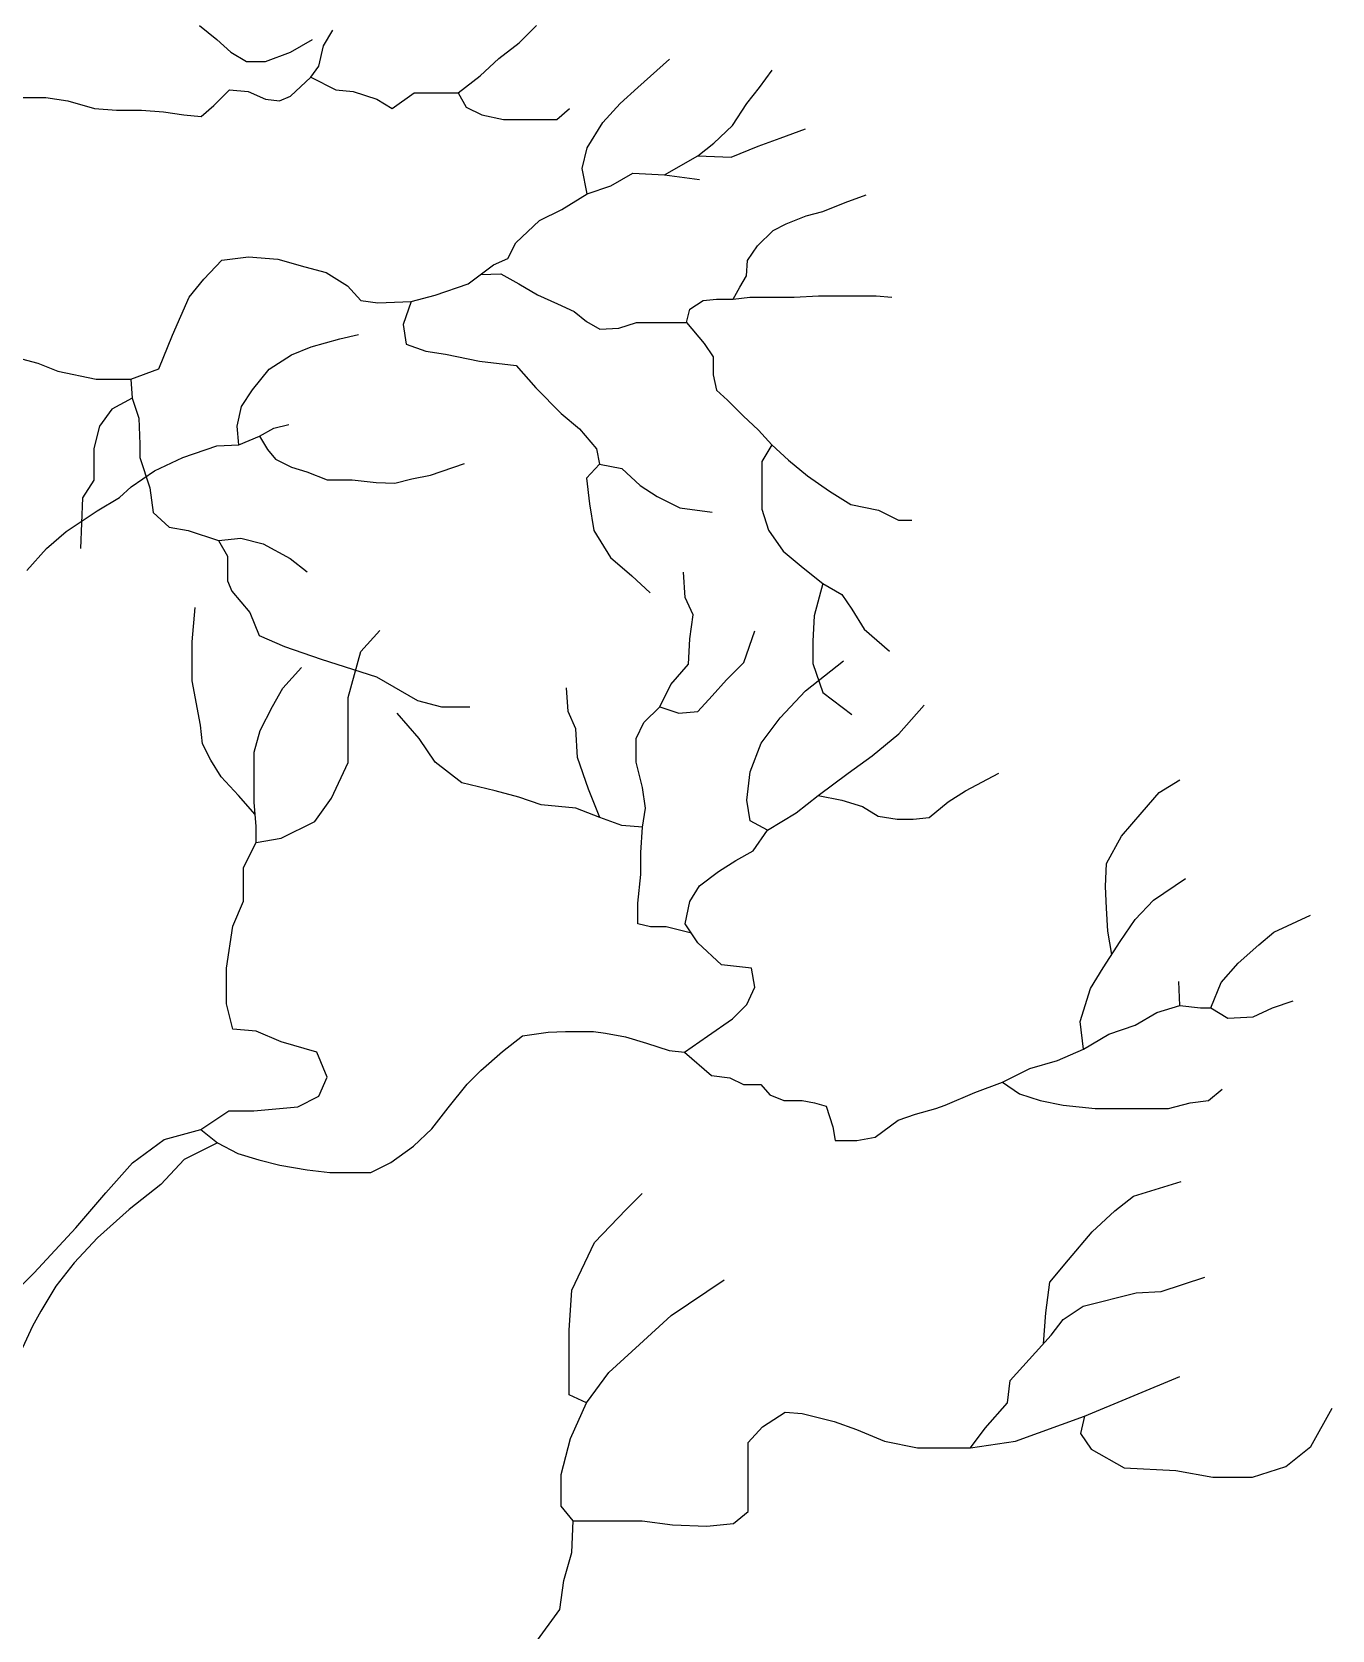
# Model space of a CAD drawing. Header units: millimetres. Extents: x -8050 to 7892, y -21 to 20150.
# Drawn here: x 3190 to 5681, y 14703 to 17764 of the extents above; entities that cross this region are included whole.
import ezdxf

# ---------------------------------------------------------------- set-up
doc = ezdxf.new("R2010")
doc.units = ezdxf.units.MM
doc.layers.add('ceco.net 158', color=7, linetype='Continuous')

msp = doc.modelspace()

# ---------------------------------------------------------------- linework, layer by layer
at = {"layer": 'ceco.net 158'}
for p, q in [((3511.5, 17776.7), (3544.5, 17749.7)), ((3748.7, 17737.7), (3766.7, 17767.7)), ((4124.1, 17743.7), (4157.1, 17776.7)), ((3544.5, 17749.7), (3571.5, 17725.6)), ((3571.5, 17725.6), (3601.6, 17707.6)), ((3637.6, 17707.6), (3685.6, 17725.6)), ((3685.6, 17725.6), (3727.7, 17749.7)), ((3739.7, 17698.6), (3748.7, 17737.7)), ((4085, 17713.6), (4124.1, 17743.7)), ((3601.6, 17707.6), (3637.6, 17707.6)), ((3724.7, 17677.6), (3739.7, 17698.6)), ((4049, 17680.6), (4085, 17713.6)), ((4350.9, 17657.8), (4411.6, 17712.4)), ((3685.6, 17641.6), (3724.7, 17677.6)), ((3724.7, 17677.6), (3772.7, 17653.6)), ((4006.9, 17647.6), (4049, 17680.6)), ((4584.5, 17657.8), (4608.8, 17691.2)), ((3154.1, 17638.6), (3217.2, 17638.6)), ((3217.2, 17638.6), (3259.2, 17632.6)), ((3259.2, 17632.6), (3310.3, 17617.6)), ((3538.5, 17623.6), (3568.5, 17653.6)), ((3568.5, 17653.6), (3604.6, 17650.6)), ((3604.6, 17650.6), (3637.6, 17635.6)), ((3637.6, 17635.6), (3664.6, 17632.6)), ((3664.6, 17632.6), (3685.6, 17641.6)), ((3685.6, 17641.6), (3685.6, 17641.6)), ((3772.7, 17653.6), (3805.8, 17650.6)), ((3805.8, 17650.6), (3805.8, 17650.6)), ((3805.8, 17650.6), (3850.8, 17635.6)), ((3850.8, 17635.6), (3880.8, 17617.6)), ((3880.8, 17617.6), (3922.9, 17647.6)), ((3922.9, 17647.6), (3961.9, 17647.6)), ((3961.9, 17647.6), (4006.9, 17647.6)), ((4006.9, 17647.6), (4022, 17620.6)), ((4317.5, 17627.5), (4350.9, 17657.8)), ((4560.2, 17627.5), (4584.5, 17657.8)), ((3310.3, 17617.6), (3352.3, 17614.6)), ((3352.3, 17614.6), (3400.4, 17614.6)), ((3400.4, 17614.6), (3442.4, 17611.6)), ((3442.4, 17611.6), (3481.5, 17605.6)), ((3481.5, 17605.6), (3514.5, 17602.6)), ((3514.5, 17602.6), (3538.5, 17623.6)), ((4022, 17620.6), (4052, 17605.6)), ((4052, 17605.6), (4094, 17596.6)), ((4196.1, 17596.6), (4220.2, 17617.6)), ((4284.2, 17591.1), (4317.5, 17627.5)), ((4532.9, 17585), (4560.2, 17627.5)), ((4094, 17596.6), (4136.1, 17596.6)), ((4136.1, 17596.6), (4175.1, 17596.6)), ((4175.1, 17596.6), (4196.1, 17596.6)), ((4253.8, 17542.5), (4284.2, 17591.1)), ((4496.5, 17551.6), (4532.9, 17585)), ((4623.9, 17560.7), (4672.5, 17578.9)), ((4244.7, 17503.1), (4253.8, 17542.5)), ((4466.2, 17527.4), (4496.5, 17551.6)), ((4529.9, 17524.3), (4581.5, 17545.6)), ((4581.5, 17545.6), (4623.9, 17560.7)), ((4402.5, 17491), (4466.2, 17527.4)), ((4466.2, 17527.4), (4529.9, 17524.3)), ((4253.8, 17454.6), (4244.7, 17503.1)), ((4299.3, 17469.7), (4341.8, 17494)), ((4341.8, 17494), (4402.5, 17491)), ((4341.8, 17494), (4402.5, 17491)), ((4402.5, 17491), (4469.2, 17481.9)), ((4205.3, 17424.2), (4253.8, 17454.6)), ((4253.8, 17454.6), (4299.3, 17469.7)), ((4748.5, 17437.5), (4788.9, 17452.4)), ((4162.8, 17403), (4205.3, 17424.2)), ((4674, 17411.9), (4705.9, 17420.4)), ((4705.9, 17420.4), (4748.5, 17437.5)), ((4117.3, 17360.5), (4162.8, 17403)), ((4610.2, 17384.3), (4635.7, 17397.1)), ((4635.7, 17397.1), (4674, 17411.9)), ((4102.1, 17330.2), (4117.3, 17360.5)), ((4580.4, 17354.5), (4610.2, 17384.3)), ((3519.5, 17290.8), (3553.9, 17327.4)), ((3553.9, 17327.4), (3605.5, 17333.8)), ((3605.5, 17333.8), (3661.4, 17329.5)), ((3661.4, 17329.5), (3713, 17314.5)), ((4074.8, 17318.1), (4102.1, 17330.2)), ((4559.2, 17297.1), (4561.3, 17326.9)), ((4561.3, 17326.9), (4580.4, 17354.5)), ((3713, 17314.5), (3753.8, 17303.7)), ((3753.8, 17303.7), (3794.6, 17277.9)), ((4026.3, 17281.7), (4074.8, 17318.1)), ((4050.6, 17299.9), (4089, 17301.3)), ((4089, 17301.3), (4123.1, 17282.2)), ((4546.4, 17275.8), (4559.2, 17297.1)), ((3491.6, 17256.4), (3519.5, 17290.8)), ((3794.6, 17277.9), (3820.4, 17250)), ((3962.6, 17260.5), (4026.3, 17281.7)), ((4123.1, 17282.2), (4159.2, 17260.9)), ((4533.6, 17252.4), (4546.4, 17275.8)), ((3459.4, 17183.4), (3491.6, 17256.4)), ((3820.4, 17250), (3852.7, 17245.7)), ((3852.7, 17245.7), (3917.1, 17247.9)), ((3917.1, 17247.9), (3901.6, 17204.2)), ((3917.1, 17247.9), (3962.6, 17260.5)), ((4159.2, 17260.9), (4197.5, 17243.9)), ((4197.5, 17243.9), (4229.4, 17229)), ((4444.3, 17207.8), (4450.7, 17233.3)), ((4450.7, 17233.3), (4476.2, 17250.3)), ((4476.2, 17250.3), (4501.7, 17252.4)), ((4501.7, 17252.4), (4533.6, 17252.4)), ((4533.6, 17252.4), (4565.5, 17256.7)), ((4565.5, 17256.7), (4597.4, 17256.7)), ((4597.4, 17256.7), (4650.6, 17256.7)), ((4650.6, 17256.7), (4697.4, 17258.8)), ((4697.4, 17258.8), (4750.6, 17258.8)), ((4750.6, 17258.8), (4808.1, 17258.8)), ((4808.1, 17258.8), (4837.8, 17256.7)), ((3901.6, 17204.2), (3907, 17166.3)), ((4229.4, 17229), (4252.8, 17209.9)), ((4252.8, 17209.9), (4278.4, 17195)), ((4314.5, 17197.1), (4348.6, 17207.8)), ((4348.6, 17207.8), (4386.8, 17207.8)), ((4386.8, 17207.8), (4414.5, 17207.8)), ((4414.5, 17207.8), (4444.3, 17207.8)), ((4444.3, 17207.8), (4478.3, 17167.4)), ((3433.6, 17118.9), (3459.4, 17183.4)), ((3725.4, 17161.2), (3780, 17176.5)), ((3780, 17176.5), (3815.9, 17185.1)), ((4278.4, 17195), (4314.5, 17197.1)), ((3139.1, 17146.9), (3201.4, 17129.7)), ((3645.1, 17118.5), (3687.8, 17145.8)), ((3687.8, 17145.8), (3725.4, 17161.2)), ((3907, 17166.3), (3944.8, 17152.8)), ((3944.8, 17152.8), (3982.7, 17147.4)), ((3982.7, 17147.4), (4047.6, 17133.9)), ((4478.3, 17167.4), (4495.3, 17141.8)), ((4495.3, 17141.8), (4495.3, 17107.8)), ((3201.4, 17129.7), (3240.1, 17114.6)), ((3240.1, 17114.6), (3313.2, 17099.6)), ((3379.8, 17099.6), (3433.6, 17118.9)), ((3612.6, 17079.2), (3645.1, 17118.5)), ((4047.6, 17133.9), (4117.9, 17125.8)), ((4117.9, 17125.8), (4155.8, 17082.5)), ((3313.2, 17099.6), (3379.8, 17099.6)), ((3379.8, 17099.6), (3382, 17063.1)), ((4155.8, 17082.5), (4204.5, 17033.8)), ((4495.3, 17107.8), (4501.7, 17078)), ((3382, 17063.1), (3343.3, 17041.6)), ((3382, 17063.1), (3394.9, 17024.4)), ((3592.1, 17046.7), (3612.6, 17079.2)), ((4501.7, 17078), (4523, 17058.9)), ((4523, 17058.9), (4552.8, 17029.1)), ((3343.3, 17041.6), (3319.7, 17009.3)), ((3394.9, 17024.4), (3397, 16975)), ((3583.6, 17009.2), (3592.1, 17046.7)), ((4204.5, 17033.8), (4239.6, 17004.1)), ((4552.8, 17029.1), (4582.6, 17001.5)), ((3319.7, 17009.3), (3308.9, 16966.4)), ((3587, 16973.3), (3583.6, 17009.2)), ((3587, 16973.3), (3626.3, 16990.4)), ((3626.3, 16990.4), (3653.6, 17005.8)), ((3626.3, 16990.4), (3641.7, 16964.8)), ((3653.6, 17005.8), (3682.7, 17012.6)), ((4239.6, 17004.1), (4272.1, 16966.2)), ((4582.6, 17001.5), (4608.1, 16973.8)), ((3308.9, 16966.4), (3308.9, 16906.2)), ((3397, 16975), (3397, 16949.2)), ((3479.4, 16949.4), (3544.3, 16971.6)), ((3544.3, 16971.6), (3587, 16973.3)), ((3641.7, 16964.8), (3657.1, 16946)), ((4272.1, 16966.2), (4277.5, 16936.5)), ((4608.1, 16973.8), (4588.9, 16941.9)), ((4608.1, 16973.8), (4640, 16944)), ((3397, 16949.2), (3416.4, 16891.2)), ((3424.8, 16923.8), (3479.4, 16949.4)), ((3657.1, 16946), (3687.8, 16930.6)), ((3687.8, 16930.6), (3716.8, 16922.1)), ((3954.2, 16915.3), (4019.1, 16937.5)), ((4277.5, 16936.5), (4253.1, 16909.5)), ((4277.5, 16936.5), (4320.7, 16928.4)), ((4320.7, 16928.4), (4355.9, 16895.9)), ((4588.9, 16941.9), (4588.9, 16886.6)), ((4640, 16944), (4676.2, 16914.3)), ((3308.9, 16906.2), (3287.4, 16871.8)), ((3380.4, 16893.1), (3424.8, 16923.8)), ((3716.8, 16922.1), (3756.1, 16906.7)), ((3756.1, 16906.7), (3803.9, 16906.7)), ((3803.9, 16906.7), (3850, 16901.6)), ((3850, 16901.6), (3885.9, 16899.9)), ((3885.9, 16899.9), (3918.4, 16908.4)), ((3918.4, 16908.4), (3954.2, 16915.3)), ((4253.1, 16909.5), (4258.5, 16860.8)), ((4676.2, 16914.3), (4718.7, 16884.5)), ((3287.4, 16871.8), (3283.1, 16775.1)), ((3315.5, 16847), (3358.2, 16872.6)), ((3358.2, 16872.6), (3380.4, 16893.1)), ((3416.4, 16891.2), (3422.8, 16843.9)), ((4355.9, 16895.9), (4388.4, 16874.3)), ((4388.4, 16874.3), (4431.6, 16852.7)), ((4588.9, 16886.6), (4588.9, 16850.5)), ((4718.7, 16884.5), (4759.1, 16859)), ((3255.7, 16807.7), (3315.5, 16847)), ((3422.8, 16843.9), (3452.9, 16816)), ((4258.5, 16860.8), (4266.7, 16809.4)), ((4431.6, 16852.7), (4493.8, 16844.6)), ((4588.9, 16850.5), (4601.7, 16810.1)), ((4759.1, 16859), (4812.3, 16848.3)), ((4812.3, 16848.3), (4850.6, 16829.2)), ((3218.1, 16775.2), (3255.7, 16807.7)), ((3452.9, 16816), (3489.4, 16809.5)), ((3489.4, 16809.5), (3547.5, 16790.2)), ((4266.7, 16809.4), (4299.1, 16758)), ((4601.7, 16810.1), (4629.4, 16769.6)), ((4850.6, 16829.2), (4876.1, 16829.2)), ((3180.5, 16732.6), (3218.1, 16775.2)), ((3547.5, 16790.2), (3590.5, 16794.5)), ((3547.5, 16790.2), (3564.7, 16760.1)), ((3590.5, 16794.5), (3633.4, 16783.7)), ((3633.4, 16783.7), (3685, 16755.8)), ((3564.7, 16760.1), (3564.7, 16712.8)), ((3685, 16755.8), (3717.3, 16730)), ((4299.1, 16758), (4339.7, 16722.9)), ((4629.4, 16769.6), (4667.7, 16737.7)), ((3564.7, 16712.8), (3573.3, 16693.5)), ((4339.7, 16722.9), (4374.8, 16690.4)), ((4441.9, 16681.1), (4438.9, 16729.7)), ((4667.7, 16737.7), (4705.9, 16708)), ((3573.3, 16693.5), (3607.6, 16652.7)), ((4705.9, 16708), (4688.9, 16646.3)), ((4705.9, 16708), (4742.1, 16686.7)), ((4742.1, 16686.7), (4761.3, 16659)), ((3497.3, 16596.5), (3503.2, 16661.7)), ((3607.6, 16652.7), (3625.8, 16608.3)), ((4457.1, 16647.8), (4441.9, 16681.1)), ((4761.3, 16659), (4784.7, 16620.8)), ((4451, 16602.3), (4457.1, 16647.8)), ((4688.9, 16646.3), (4686.8, 16597.4)), ((4784.7, 16620.8), (4833.6, 16578.2)), ((3497.3, 16555), (3497.3, 16596.5)), ((3625.8, 16608.3), (3674.4, 16587.1)), ((3820.5, 16577.7), (3856.7, 16617.9)), ((4448, 16553.7), (4451, 16602.3)), ((4554.2, 16556.8), (4575.4, 16617.4)), ((4686.8, 16597.4), (4686.8, 16554.8)), ((3674.4, 16587.1), (3744.2, 16562.8)), ((3744.2, 16562.8), (3850.3, 16529.5)), ((3796.4, 16489.3), (3820.5, 16577.7)), ((4672.5, 16502.2), (4745.3, 16559.8)), ((3497.3, 16521.5), (3497.3, 16555)), ((3671.2, 16507.6), (3706.7, 16547.1)), ((3850.3, 16529.5), (3929.2, 16484)), ((4414.6, 16514.3), (4448, 16553.7)), ((4520.8, 16523.4), (4554.2, 16556.8)), ((4686.8, 16554.8), (4705.9, 16499.5)), ((3513.1, 16436.5), (3497.3, 16521.5)), ((3651.4, 16472.1), (3671.2, 16507.6)), ((4217.4, 16462.7), (4214.4, 16508.2)), ((4393.4, 16471.8), (4414.6, 16514.3)), ((4493.5, 16493.1), (4520.8, 16523.4)), ((4623.9, 16450.6), (4672.5, 16502.2)), ((4705.9, 16499.5), (4761.3, 16457)), ((3627.7, 16426.6), (3651.4, 16472.1)), ((3796.4, 16445.1), (3796.4, 16489.3)), ((3929.2, 16484), (3974.7, 16471.8)), ((3974.7, 16471.8), (4029.3, 16471.8)), ((4363, 16441.5), (4393.4, 16471.8)), ((4393.4, 16471.8), (4429.8, 16459.7)), ((4466.2, 16462.7), (4493.5, 16493.1)), ((4851.5, 16420.3), (4900, 16474.9)), ((3796.4, 16364.8), (3796.4, 16445.1)), ((3932.2, 16411.2), (3889.8, 16459.7)), ((4232.6, 16429.4), (4217.4, 16462.7)), ((4347.9, 16411.2), (4363, 16441.5)), ((4429.8, 16459.7), (4466.2, 16462.7)), ((4587.5, 16402.1), (4623.9, 16450.6)), ((3517.1, 16401), (3513.1, 16436.5)), ((3615.8, 16385.2), (3627.7, 16426.6)), ((3962.6, 16365.7), (3932.2, 16411.2)), ((4235.6, 16374.8), (4232.6, 16429.4)), ((4347.9, 16365.7), (4347.9, 16411.2)), ((4799.9, 16377.8), (4851.5, 16420.3)), ((3532.9, 16369.4), (3517.1, 16401)), ((3615.8, 16335.8), (3615.8, 16385.2)), ((4566.3, 16347.5), (4587.5, 16402.1)), ((4754.4, 16344.5), (4799.9, 16377.8)), ((3552.6, 16337.7), (3532.9, 16369.4)), ((3764.3, 16296.5), (3796.4, 16364.8)), ((4014.2, 16326.3), (3962.6, 16365.7)), ((4256.9, 16314.1), (4235.6, 16374.8)), ((4360, 16317.2), (4347.9, 16365.7)), ((4560.2, 16292.9), (4566.3, 16347.5)), ((3586.2, 16302.2), (3552.6, 16337.7)), ((3615.8, 16288.4), (3615.8, 16335.8)), ((4077.9, 16311.1), (4014.2, 16326.3)), ((4366.1, 16277.7), (4360, 16317.2)), ((4696.8, 16302), (4754.4, 16344.5)), ((4978.9, 16311.1), (5042.6, 16344.5)), ((5350.2, 16307.6), (5389.7, 16331.7)), ((3617.8, 16265.6), (3586.2, 16302.2)), ((3619.8, 16242.9), (3615.8, 16288.4)), ((3732.1, 16252.3), (3764.3, 16296.5)), ((4123.4, 16299), (4077.9, 16311.1)), ((4165.8, 16283.8), (4123.4, 16299)), ((4278.1, 16259.5), (4256.9, 16314.1)), ((4566.3, 16253.5), (4560.2, 16292.9)), ((4654.3, 16268.6), (4696.8, 16302)), ((4696.8, 16302), (4742.3, 16292.9)), ((4742.3, 16292.9), (4781.7, 16280.8)), ((4909.1, 16259.5), (4945.5, 16289.9)), ((4945.5, 16289.9), (4978.9, 16311.1)), ((5317.3, 16270.3), (5350.2, 16307.6)), ((4232.6, 16277.7), (4165.8, 16283.8)), ((4278.1, 16259.5), (4232.6, 16277.7)), ((4320.6, 16244.4), (4278.1, 16259.5)), ((4360, 16241.3), (4366.1, 16277.7)), ((4599.7, 16235.3), (4566.3, 16253.5)), ((4599.7, 16235.3), (4654.3, 16268.6)), ((4781.7, 16280.8), (4812, 16262.6)), ((4812, 16262.6), (4848.4, 16256.5)), ((4848.4, 16256.5), (4878.8, 16256.5)), ((4878.8, 16256.5), (4909.1, 16259.5)), ((5277.8, 16224.2), (5317.3, 16270.3)), ((3619.6, 16212.1), (3619.8, 16242.9)), ((3667.8, 16220.1), (3732.1, 16252.3)), ((4360, 16241.3), (4320.6, 16244.4)), ((4357, 16192.8), (4360, 16241.3)), ((4572.4, 16195.8), (4599.7, 16235.3)), ((5249.3, 16171.6), (5277.8, 16224.2)), ((3595.5, 16163.9), (3619.6, 16212.1)), ((3619.6, 16212.1), (3667.8, 16220.1)), ((4357, 16150.3), (4357, 16192.8)), ((4539, 16177.6), (4572.4, 16195.8)), ((3595.5, 16099.6), (3595.5, 16163.9)), ((4505.6, 16156.4), (4539, 16177.6)), ((5247.1, 16127.7), (5249.3, 16171.6)), ((4350.9, 16095.7), (4357, 16150.3)), ((4469.2, 16129.1), (4505.6, 16156.4)), ((5339.3, 16101.4), (5400.7, 16143.1)), ((4451, 16098.8), (4469.2, 16129.1)), ((5249.3, 16086), (5247.1, 16127.7)), ((5304.2, 16064.1), (5339.3, 16101.4)), ((3575.4, 16051.4), (3595.5, 16099.6)), ((4350.9, 16056.3), (4350.9, 16095.7)), ((4441.9, 16056.3), (4451, 16098.8)), ((5251.5, 16042.2), (5249.3, 16086)), ((5569.6, 16040), (5639.8, 16072.9)), ((3563.3, 15971.1), (3575.4, 16051.4)), ((4375.2, 16050.2), (4350.9, 16056.3)), ((4405.5, 16050.2), (4375.2, 16050.2)), ((4454.1, 16038.1), (4405.5, 16050.2)), ((4466.2, 16019.9), (4441.9, 16056.3)), ((5259.2, 15997.2), (5251.5, 16042.2)), ((5275.6, 16022.4), (5304.2, 16064.1)), ((5541.1, 16015.9), (5569.6, 16040)), ((4511.7, 15977.4), (4466.2, 16019.9)), ((5242.7, 15972), (5275.6, 16022.4)), ((5501.6, 15980.8), (5541.1, 16015.9)), ((5468.7, 15943.5), (5501.6, 15980.8)), ((3563.3, 15902.8), (3563.3, 15971.1)), ((4569.3, 15971.4), (4511.7, 15977.4)), ((4575.4, 15935), (4569.3, 15971.4)), ((5218.6, 15932.5), (5242.7, 15972)), ((4560.2, 15901.6), (4575.4, 15935)), ((5198.9, 15868.9), (5218.6, 15932.5)), ((5389.7, 15899.6), (5387.5, 15945.7)), ((5448.9, 15895.2), (5468.7, 15943.5)), ((3575.4, 15854.5), (3563.3, 15902.8)), ((4532.9, 15874.3), (4560.2, 15901.6)), ((5304.2, 15862.3), (5345.8, 15886.5)), ((5345.8, 15886.5), (5389.7, 15899.6)), ((5389.7, 15899.6), (5429.2, 15895.2)), ((5429.2, 15895.2), (5448.9, 15895.2)), ((5448.9, 15895.2), (5481.9, 15875.5)), ((5530.1, 15877.7), (5567.4, 15895.2)), ((5567.4, 15895.2), (5606.9, 15908.4)), ((4484.4, 15841), (4532.9, 15874.3)), ((5205.4, 15816.3), (5198.9, 15868.9)), ((5253.7, 15844.8), (5304.2, 15862.3)), ((5481.9, 15875.5), (5530.1, 15877.7)), ((3619.6, 15850.5), (3575.4, 15854.5)), ((3667.8, 15830.4), (3619.6, 15850.5)), ((3736.1, 15810.4), (3667.8, 15830.4)), ((4092.2, 15811.7), (4130.5, 15841.4)), ((4130.5, 15841.4), (4179.4, 15848.3)), ((4179.4, 15848.3), (4212.5, 15850.1)), ((4212.5, 15850.1), (4235.1, 15850.1)), ((4235.1, 15850.1), (4266.5, 15850.1)), ((4266.5, 15850.1), (4289.2, 15846.6)), ((4289.2, 15846.6), (4327.5, 15839.6)), ((4327.5, 15839.6), (4367.6, 15827.4)), ((4367.6, 15827.4), (4411.2, 15813.5)), ((4440.9, 15810), (4484.4, 15841)), ((5205.4, 15816.3), (5253.7, 15844.8)), ((3756.2, 15762.1), (3736.1, 15810.4)), ((4050.4, 15775.1), (4092.2, 15811.7)), ((4411.2, 15813.5), (4440.9, 15810)), ((4440.9, 15810), (4492.5, 15765.8)), ((5102.3, 15779), (5155, 15794.3)), ((5155, 15794.3), (5205.4, 15816.3)), ((4024.2, 15749), (4050.4, 15775.1)), ((4492.5, 15765.8), (4527.6, 15761.4)), ((5049.7, 15752.7), (5102.3, 15779)), ((3740.1, 15726), (3756.2, 15762.1)), ((3987.6, 15703.7), (4024.2, 15749)), ((4527.6, 15761.4), (4553.9, 15748.3)), ((4553.9, 15748.3), (4586.8, 15748.3)), ((4586.8, 15748.3), (4604.4, 15728.5)), ((4997, 15732.9), (5049.7, 15752.7)), ((5049.7, 15752.7), (5082.6, 15730.7)), ((5444.6, 15717.6), (5470.9, 15739.5)), ((3615.6, 15697.9), (3700, 15705.9)), ((3700, 15705.9), (3740.1, 15726)), ((3956.2, 15663.6), (3987.6, 15703.7)), ((4604.4, 15728.5), (4630.7, 15717.6)), ((4630.7, 15717.6), (4665.8, 15717.6)), ((4665.8, 15717.6), (4689.9, 15713.2)), ((4689.9, 15713.2), (4711.9, 15706.6)), ((4711.9, 15706.6), (4725, 15667.1)), ((4922.5, 15702.2), (4940, 15708.8)), ((4940, 15708.8), (4997, 15732.9)), ((5082.6, 15730.7), (5122.1, 15717.6)), ((5122.1, 15717.6), (5166, 15708.8)), ((5166, 15708.8), (5227.4, 15702.2)), ((5367.8, 15702.2), (5409.5, 15713.2)), ((5409.5, 15713.2), (5444.6, 15717.6)), ((3514, 15662.3), (3567.4, 15697.9)), ((3567.4, 15697.9), (3615.6, 15697.9)), ((4806.2, 15647.4), (4850.1, 15680.3)), ((4850.1, 15680.3), (4883, 15691.3)), ((4883, 15691.3), (4922.5, 15702.2)), ((5227.4, 15702.2), (5312.9, 15702.2)), ((5312.9, 15702.2), (5367.8, 15702.2)), ((3383.1, 15598.5), (3443.8, 15643.2)), ((3443.8, 15643.2), (3514, 15662.3)), ((3514, 15662.3), (3545.9, 15636.8)), ((3921.3, 15630.5), (3956.2, 15663.6)), ((4725, 15667.1), (4729.4, 15640.8)), ((4771.1, 15640.8), (4806.2, 15647.4)), ((3545.9, 15636.8), (3482.1, 15604.8)), ((3545.9, 15636.8), (3584.9, 15616.5)), ((3584.9, 15616.5), (3625, 15604.3)), ((3877.8, 15599.1), (3921.3, 15630.5)), ((4729.4, 15640.8), (4771.1, 15640.8)), ((3332, 15541), (3383.1, 15598.5)), ((3482.1, 15604.8), (3437.4, 15557)), ((3625, 15604.3), (3665.1, 15593.9)), ((3665.1, 15593.9), (3717.4, 15585.2)), ((3717.4, 15585.2), (3761, 15579.9)), ((3839.4, 15579.9), (3877.8, 15599.1)), ((3437.4, 15557), (3376.7, 15509.1)), ((3761, 15579.9), (3813.3, 15579.9)), ((3813.3, 15579.9), (3839.4, 15579.9)), ((5300.7, 15534.4), (5392.1, 15562.3)), ((3274.5, 15473.9), (3332, 15541)), ((4328.8, 15509), (4359.2, 15539.4)), ((5265.2, 15506.5), (5300.7, 15534.4)), ((3376.7, 15509.1), (3316, 15454.8)), ((4267.9, 15445.6), (4328.8, 15509)), ((5222, 15465.9), (5265.2, 15506.5)), ((3194.7, 15387.7), (3274.5, 15473.9)), ((5176.4, 15412.6), (5222, 15465.9)), ((3316, 15454.8), (3271.3, 15406.9)), ((4224.7, 15354.2), (4267.9, 15445.6)), ((3271.3, 15406.9), (3236.2, 15362.2)), ((5140.8, 15369.5), (5176.4, 15412.6)), ((3134, 15327.1), (3194.7, 15387.7)), ((4415.1, 15306), (4516.6, 15374.5)), ((5133.2, 15311.1), (5140.8, 15369.5)), ((5354, 15351.7), (5437.8, 15379.6)), ((3236.2, 15362.2), (3207.5, 15314.3)), ((4219.7, 15278.1), (4224.7, 15354.2)), ((5204.3, 15323.8), (5305.8, 15349.2)), ((5305.8, 15349.2), (5354, 15351.7)), ((3207.5, 15314.3), (3191.5, 15285.6)), ((4354.2, 15250.2), (4415.1, 15306)), ((5128.2, 15251.5), (5133.2, 15311.1)), ((5166.2, 15298.4), (5204.3, 15323.8)), ((3191.5, 15285.6), (3172.3, 15244.1)), ((4219.7, 15202), (4219.7, 15278.1)), ((5143.4, 15268), (5166.2, 15298.4)), ((4295.8, 15196.9), (4354.2, 15250.2)), ((5112.9, 15235), (5143.4, 15268)), ((5064.7, 15181.7), (5112.9, 15235)), ((4219.7, 15153.8), (4219.7, 15202)), ((4252.7, 15138.6), (4295.8, 15196.9)), ((5206.8, 15113.2), (5389.5, 15189.3)), ((4252.7, 15138.6), (4219.7, 15153.8)), ((5059.6, 15138.6), (5064.7, 15181.7)), ((4222.2, 15070.1), (4252.7, 15138.6)), ((4590.2, 15092.9), (4633.3, 15120.8)), ((4633.3, 15120.8), (4666.3, 15118.3)), ((5016.5, 15090.4), (5059.6, 15138.6)), ((5640.8, 15054.8), (5681.4, 15128.4)), ((4562.3, 15062.5), (4590.2, 15092.9)), ((4666.3, 15118.3), (4727.2, 15103.1)), ((4727.2, 15103.1), (4770.3, 15087.8)), ((4988.6, 15052.3), (5016.5, 15090.4)), ((5074.9, 15065), (5206.8, 15113.2)), ((5206.8, 15113.2), (5199.2, 15080.2)), ((4204.4, 15001.6), (4222.2, 15070.1)), ((4562.3, 15006.6), (4562.3, 15062.5)), ((4770.3, 15087.8), (4823.6, 15065)), ((4823.6, 15065), (4887.1, 15052.3)), ((4988.6, 15052.3), (5074.9, 15065)), ((5199.2, 15080.2), (5219.5, 15049.8)), ((4887.1, 15052.3), (4937.8, 15052.3)), ((4937.8, 15052.3), (4988.6, 15052.3)), ((5219.5, 15049.8), (5283, 15014.3)), ((5592.6, 15016.8), (5640.8, 15054.8)), ((4204.4, 14940.7), (4204.4, 15001.6)), ((4562.3, 14971.1), (4562.3, 15006.6)), ((5283, 15014.3), (5381.9, 15009.2)), ((5381.9, 15009.2), (5453, 14996.5)), ((5529.1, 14996.5), (5592.6, 15016.8)), ((4562.3, 14930.5), (4562.3, 14971.1)), ((5453, 14996.5), (5529.1, 14996.5)), ((4227.3, 14912.8), (4204.4, 14940.7)), ((4224.7, 14851.9), (4227.3, 14912.8)), ((4227.3, 14912.8), (4288.2, 14912.8)), ((4288.2, 14912.8), (4359.2, 14912.8)), ((4359.2, 14912.8), (4417.6, 14905.2)), ((4483.6, 14902.6), (4534.3, 14907.7)), ((4534.3, 14907.7), (4562.3, 14930.5)), ((4417.6, 14905.2), (4483.6, 14902.6)), ((4209.5, 14798.6), (4224.7, 14851.9)), ((4201.9, 14742.8), (4209.5, 14798.6)), ((4153.7, 14676.8), (4201.9, 14742.8))]:
    msp.add_line(p, q, dxfattribs=at)

doc.saveas('drawing.dxf')
